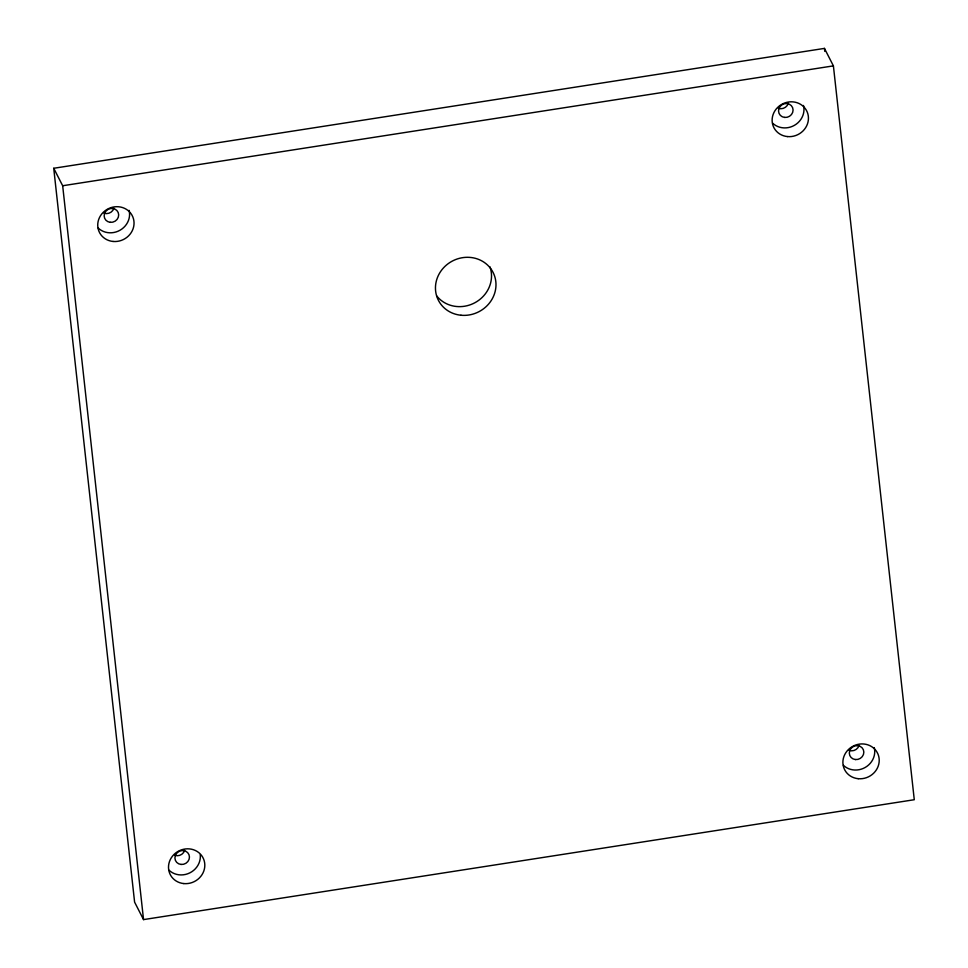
<?xml version="1.0" encoding="UTF-8"?>
<svg xmlns="http://www.w3.org/2000/svg" width="968" height="968" viewBox="0 0 968 968"><rect width="100%" height="100%" fill="white"/><g stroke="black" fill="none" stroke-linecap="round" stroke-linejoin="round"><path stroke-width="1.45" d="M53.724 168.275L824.458 48.4L833.4 65.872L914.276 799.725L143.542 919.6L134.6 902.128L53.724 168.275L62.666 185.747L143.542 919.6M62.666 185.747L833.4 65.872M824.458 48.4L824.784 51.401M113.922 208.241A7.369 6.861 -27.1 0 1 103.999 213.166M788.303 103.358A7.369 6.861 -27.1 0 1 778.381 108.283M859.076 745.469A7.369 6.861 -27.1 0 1 849.154 750.394M184.682 850.364A7.369 6.861 -27.1 0 1 174.76 855.288M129.083 210.358A18.416 17.158 -27.1 0 1 120.08 230.202A18.416 17.158 -27.1 0 1 98.24 228.085M489.965 266.829A30.698 28.604 -27.1 0 1 475.106 302.621A30.698 28.604 -27.1 0 1 436.762 295.99M803.476 105.464A18.416 17.158 -27.1 0 1 794.474 125.308A18.416 17.158 -27.1 0 1 772.633 123.19M874.237 747.586A18.416 17.158 -27.1 0 1 865.247 767.43A18.416 17.158 -27.1 0 1 843.406 765.313M200.255 854.696A18.416 17.158 -27.1 0 1 189.788 872.894A18.416 17.158 -27.1 0 1 169.013 870.208M113.05 241.456A18.416 17.158 -27.1 0 0 132.846 216.953A18.416 17.158 -27.1 0 0 101.773 213.94A18.416 17.158 -27.1 0 0 113.05 241.456M460.986 315.241A30.698 28.604 -27.1 0 0 493.982 274.392A30.698 28.604 -27.1 0 0 442.194 269.382A30.698 28.604 -27.1 0 0 460.986 315.241M787.432 136.573A18.416 17.158 -27.1 0 0 807.239 112.058A18.416 17.158 -27.1 0 0 776.167 109.057A18.416 17.158 -27.1 0 0 787.432 136.573M858.205 778.695A18.416 17.158 -27.1 0 0 878.012 754.181A18.416 17.158 -27.1 0 0 846.94 751.168A18.416 17.158 -27.1 0 0 858.205 778.695M183.811 883.578A18.416 17.158 -27.1 0 0 203.619 859.076A18.416 17.158 -27.1 0 0 172.546 856.063A18.416 17.158 -27.1 0 0 183.811 883.578M110.279 222.325A7.369 6.861 -27.1 0 0 118.205 212.524A7.369 6.861 -27.1 0 0 105.778 211.314A7.369 6.861 -27.1 0 0 110.279 222.325M784.673 117.43A7.369 6.861 -27.1 0 0 792.598 107.63A7.369 6.861 -27.1 0 0 780.172 106.419A7.369 6.861 -27.1 0 0 784.673 117.43M855.446 759.553A7.369 6.861 -27.1 0 0 863.359 749.752A7.369 6.861 -27.1 0 0 850.933 748.542A7.369 6.861 -27.1 0 0 855.446 759.553M181.052 864.448A7.369 6.861 -27.1 0 0 188.966 854.635A7.369 6.861 -27.1 0 0 176.539 853.437A7.369 6.861 -27.1 0 0 181.052 864.448"/></g></svg>
